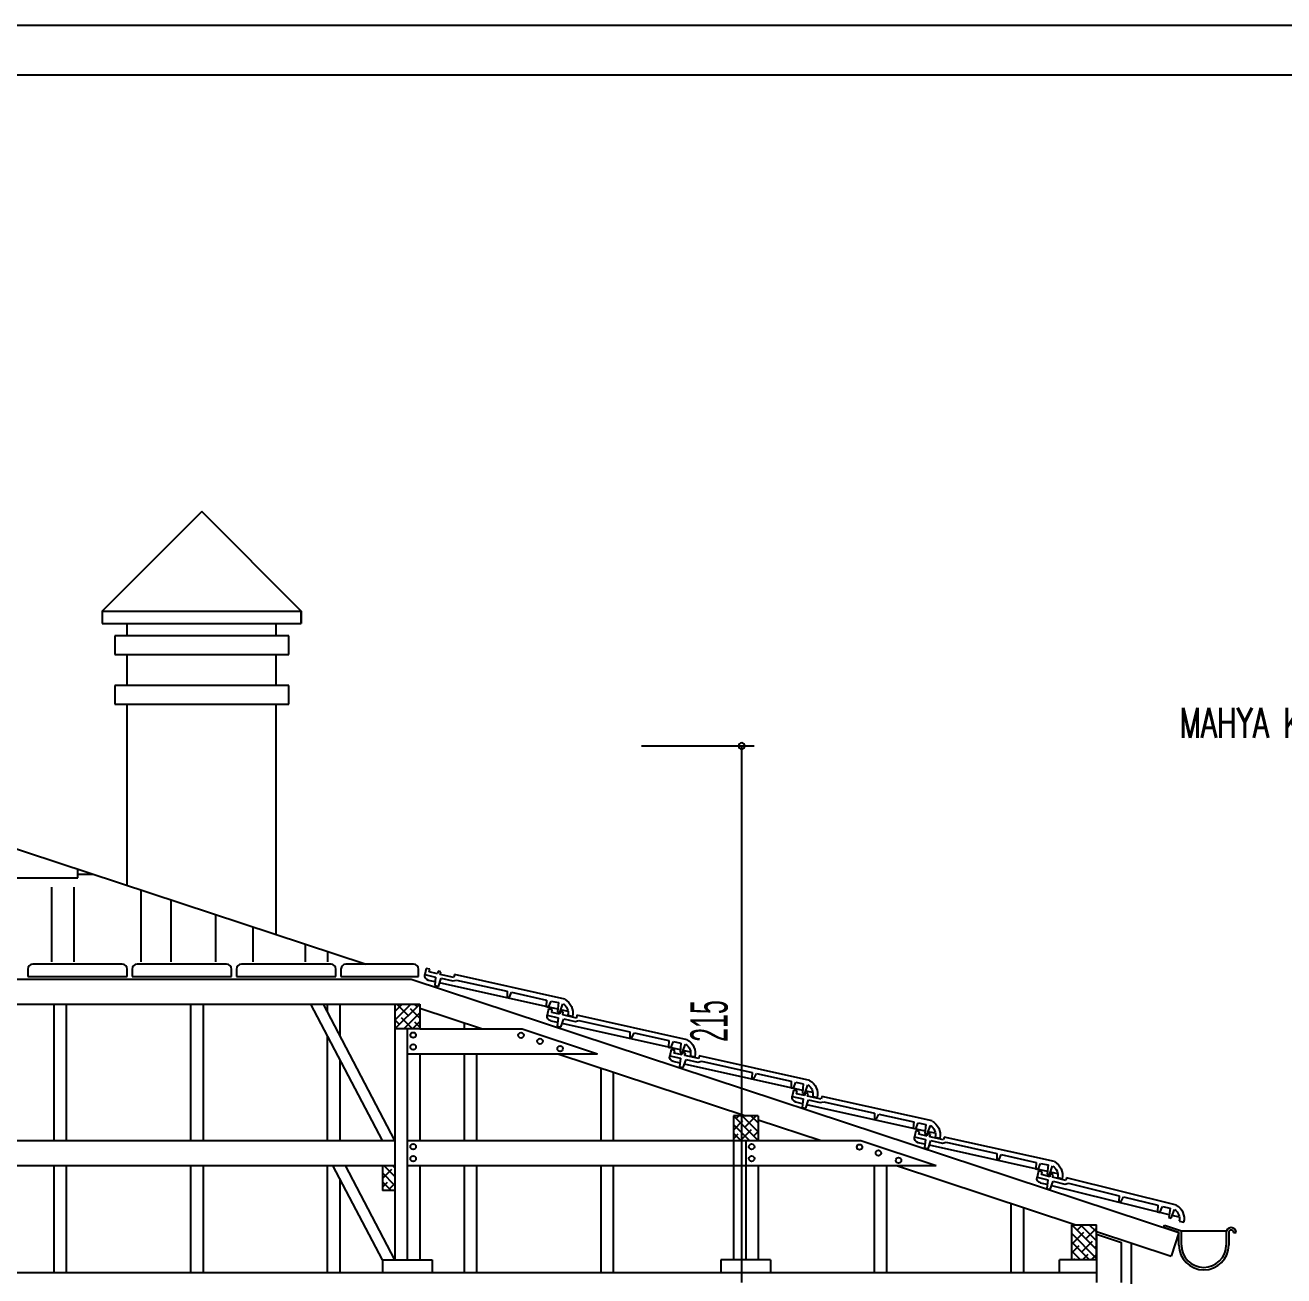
# Model space of a CAD drawing. Extents: x 3907.4 to 3911.57, y -3054.42 to -3053.7.
# Drawn here: x 3909.6384 to 3909.7397, y -3053.8001 to -3053.6995 of the extents above; entities that cross this region are included whole.
import ezdxf

# ---------------------------------------------------------------- set-up
doc = ezdxf.new("R2010")
doc.units = 0
doc.header["$LTSCALE"] = 2
doc.header["$MEASUREMENT"] = 0
doc.layers.get('0').update_dxf_attribs({"linetype": 'CONTINUOUS'})
for name, color, linetype in [('DOĞRAMA', 2, 'CONTINUOUS'), ('DUVAR', 7, 'CONTINUOUS'), ('KİREMİT', 9, 'CONTINUOUS'), ('MB', 11, 'CONTINUOUS'), ('OLÇÜ', 6, 'CONTINUOUS'), ('SıVA', 6, 'CONTINUOUS'), ('TARAMA', 9, 'CONTINUOUS'), ('TEXT', 11, 'CONTINUOUS')]:
    doc.layers.add(name, color=color, linetype=linetype)
doc.layers.add('Standard', color=7, linetype='CONTINUOUS', lineweight=25)
doc.styles.add('KAPı-PEN', font='simplex.shx', dxfattribs={"width": 0.7, "height": 10})
doc.styles.add('ÖLÇÜ', font='stylu.ttf', dxfattribs={"width": 0.5})

msp = doc.modelspace()

# ---------------------------------------------------------------- linework, layer by layer
at = {"color": 0, "linetype": 'ByBlock'}
for start, end in [(90, 270), (270, 90)]:
    msp.add_arc((3909.69606, -3053.75746), 0.00025, start, end, dxfattribs=at)
at = {"layer": 'DOĞRAMA'}
msp.add_line((3909.66816, -3053.79321), (3909.66716, -3053.79321), dxfattribs=at)
at = {"layer": 'DUVAR', "color": 11, "linetype": 'ByBlock'}
for p, q in [((3909.64462, -3053.74661), (3909.65262, -3053.73861)), ((3909.65262, -3053.73861), (3909.64462, -3053.74661)), ((3909.65262, -3053.73861), (3909.66062, -3053.74661)), ((3909.66062, -3053.74661), (3909.65262, -3053.73861)), ((3909.64462, -3053.74661), (3909.64462, -3053.74761)), ((3909.64462, -3053.74661), (3909.64462, -3053.74761)), ((3909.66062, -3053.74661), (3909.66062, -3053.74761)), ((3909.66062, -3053.74761), (3909.66062, -3053.74661)), ((3909.64462, -3053.74761), (3909.66062, -3053.74761)), ((3909.64662, -3053.74861), (3909.64662, -3053.74761)), ((3909.65862, -3053.74861), (3909.65862, -3053.74761)), ((3909.64662, -3053.75261), (3909.64662, -3053.75011)), ((3909.65862, -3053.75261), (3909.65862, -3053.75011)), ((3909.64662, -3053.76868), (3909.64662, -3053.75411)), ((3909.65862, -3053.77264), (3909.65862, -3053.75411))]:
    msp.add_line(p, q, dxfattribs=at)
at = {"layer": 'DUVAR', "color": 2}
for p, q in [((3909.61262, -3053.75746), (3909.66585, -3053.77502)), ((3909.58448, -3053.77622), (3909.66948, -3053.77622)), ((3909.66948, -3053.77622), (3909.73124, -3053.79661)), ((3909.58416, -3053.77822), (3909.67016, -3053.77822)), ((3909.66716, -3053.78921), (3909.66141, -3053.77822)), ((3909.66816, -3053.77822), (3909.66816, -3053.78022)), ((3909.67016, -3053.77822), (3909.67016, -3053.78022)), ((3909.67016, -3053.77855), (3909.67522, -3053.78022)), ((3909.66816, -3053.78022), (3909.66816, -3053.79881)), ((3909.67016, -3053.78022), (3909.66816, -3053.78022)), ((3909.66916, -3053.78022), (3909.66916, -3053.79881)), ((3909.67016, -3053.78022), (3909.67841, -3053.78022)), ((3909.67841, -3053.78022), (3909.68447, -3053.78222)), ((3909.67841, -3053.78022), (3909.68447, -3053.78222)), ((3909.66916, -3053.78222), (3909.68447, -3053.78222)), ((3909.67016, -3053.78222), (3909.67016, -3053.78921)), ((3909.68128, -3053.78222), (3909.69639, -3053.78721)), ((3909.69539, -3053.78721), (3909.69539, -3053.78921)), ((3909.69739, -3053.78721), (3909.69539, -3053.78721)), ((3909.69739, -3053.78721), (3909.69739, -3053.78921)), ((3909.69739, -3053.78721), (3909.69739, -3053.78921)), ((3909.69739, -3053.78754), (3909.70245, -3053.78921)), ((3909.62816, -3053.78921), (3909.66816, -3053.78921)), ((3909.66916, -3053.78921), (3909.70564, -3053.78921)), ((3909.69539, -3053.78921), (3909.69539, -3053.79881)), ((3909.69539, -3053.78921), (3909.69739, -3053.78921)), ((3909.69639, -3053.78921), (3909.69639, -3053.79881)), ((3909.70564, -3053.78921), (3909.7117, -3053.79121)), ((3909.70564, -3053.78921), (3909.7117, -3053.79121)), ((3909.62816, -3053.79121), (3909.66816, -3053.79121)), ((3909.66716, -3053.79881), (3909.66318, -3053.79121)), ((3909.66716, -3053.79121), (3909.66716, -3053.79321)), ((3909.66916, -3053.79121), (3909.7117, -3053.79121)), ((3909.67016, -3053.79121), (3909.67016, -3053.79881)), ((3909.69739, -3053.79121), (3909.69739, -3053.79881)), ((3909.70851, -3053.79121), (3909.72295, -3053.79598)), ((3909.72262, -3053.79598), (3909.72462, -3053.79598)), ((3909.72262, -3053.79881), (3909.72262, -3053.79598)), ((3909.72262, -3053.79598), (3909.72462, -3053.79598)), ((3909.72262, -3053.79881), (3909.72262, -3053.79598)), ((3909.72462, -3053.79881), (3909.72462, -3053.79598)), ((3909.72462, -3053.79881), (3909.72462, -3053.79598)), ((3909.72462, -3053.79652), (3909.73062, -3053.7985)), ((3909.72462, -3053.79652), (3909.73062, -3053.7985)), ((3909.72462, -3053.79652), (3909.73062, -3053.7985)), ((3909.72462, -3053.79652), (3909.73062, -3053.7985)), ((3909.73124, -3053.79661), (3909.73062, -3053.7985)), ((3909.73124, -3053.79661), (3909.73062, -3053.7985)), ((3909.66716, -3053.79881), (3909.67116, -3053.79881)), ((3909.66716, -3053.79881), (3909.66716, -3053.79981)), ((3909.67116, -3053.79881), (3909.67116, -3053.79981)), ((3909.69839, -3053.79881), (3909.69439, -3053.79881)), ((3909.69439, -3053.79881), (3909.69439, -3053.79981)), ((3909.69839, -3053.79881), (3909.69839, -3053.79981)), ((3909.72462, -3053.79881), (3909.72162, -3053.79881)), ((3909.72162, -3053.79981), (3909.72162, -3053.79881)), ((3909.72462, -3053.79881), (3909.72162, -3053.79881)), ((3909.72162, -3053.79981), (3909.72162, -3053.79881))]:
    msp.add_line(p, q, dxfattribs=at)
at = {"layer": 'DUVAR'}
for p, q in [((3909.72462, -3053.79674), (3909.72662, -3053.7974)), ((3909.72462, -3053.79674), (3909.72462, -3053.80061)), ((3909.72462, -3053.79674), (3909.72662, -3053.7974)), ((3909.72462, -3053.79674), (3909.72462, -3053.80061)), ((3909.72662, -3053.80061), (3909.72662, -3053.7974)), ((3909.72662, -3053.80061), (3909.72662, -3053.7974))]:
    msp.add_line(p, q, dxfattribs=at)
at = {"layer": 'KİREMİT'}
for p, q in [((3909.64266, -3053.76807), (3909.64266, -3053.76737)), ((3909.63726, -3053.76807), (3909.64266, -3053.76807)), ((3909.64266, -3053.76777), (3909.64385, -3053.76777)), ((3909.64056, -3053.77482), (3909.64056, -3053.76882)), ((3909.64236, -3053.77482), (3909.64236, -3053.76882)), ((3909.64776, -3053.77482), (3909.64776, -3053.76906)), ((3909.65016, -3053.77482), (3909.65016, -3053.76985)), ((3909.65376, -3053.77482), (3909.65376, -3053.77104)), ((3909.65676, -3053.77482), (3909.65676, -3053.77203)), ((3909.66096, -3053.77482), (3909.66096, -3053.77341)), ((3909.66276, -3053.77482), (3909.66276, -3053.77401)), ((3909.63862, -3053.77542), (3909.63862, -3053.77602)), ((3909.64622, -3053.77502), (3909.63902, -3053.77502)), ((3909.64662, -3053.77602), (3909.64662, -3053.77542)), ((3909.64702, -3053.77542), (3909.64702, -3053.77602)), ((3909.65462, -3053.77502), (3909.64742, -3053.77502)), ((3909.65502, -3053.77602), (3909.65502, -3053.77542)), ((3909.65542, -3053.77542), (3909.65542, -3053.77602)), ((3909.66302, -3053.77502), (3909.65582, -3053.77502)), ((3909.66342, -3053.77602), (3909.66342, -3053.77542)), ((3909.66382, -3053.77542), (3909.66382, -3053.77602)), ((3909.66966, -3053.77502), (3909.66422, -3053.77502)), ((3909.67006, -3053.77602), (3909.67006, -3053.77542)), ((3909.67068, -3053.77536), (3909.67056, -3053.77586)), ((3909.67097, -3053.77542), (3909.67068, -3053.77536)), ((3909.67092, -3053.77564), (3909.67097, -3053.77542)), ((3909.63862, -3053.77602), (3909.64662, -3053.77602)), ((3909.64702, -3053.77602), (3909.65502, -3053.77602)), ((3909.65542, -3053.77602), (3909.66342, -3053.77602)), ((3909.66382, -3053.77602), (3909.67006, -3053.77602)), ((3909.67056, -3053.77586), (3909.67144, -3053.77605)), ((3909.6714, -3053.77644), (3909.67086, -3053.77632)), ((3909.67158, -3053.77579), (3909.67092, -3053.77564)), ((3909.67144, -3053.77605), (3909.67137, -3053.77674)), ((3909.67163, -3053.77557), (3909.67158, -3053.77579)), ((3909.67185, -3053.77562), (3909.67163, -3053.77557)), ((3909.67166, -3053.77681), (3909.67188, -3053.77615)), ((3909.68127, -3053.77864), (3909.67176, -3053.77652)), ((3909.6718, -3053.77584), (3909.67185, -3053.77562)), ((3909.6729, -3053.77608), (3909.6718, -3053.77584)), ((3909.67188, -3053.77615), (3909.67282, -3053.77636)), ((3909.67282, -3053.77636), (3909.67311, -3053.77629)), ((3909.67295, -3053.77586), (3909.6729, -3053.77608)), ((3909.68182, -3053.77784), (3909.67295, -3053.77586)), ((3909.67311, -3053.77629), (3909.67719, -3053.7772)), ((3909.67137, -3053.77674), (3909.67166, -3053.77681)), ((3909.67719, -3053.7772), (3909.67719, -3053.77763)), ((3909.67737, -3053.77766), (3909.67755, -3053.77727)), ((3909.67755, -3053.77727), (3909.68035, -3053.7779)), ((3909.67719, -3053.77763), (3909.67737, -3053.77766)), ((3909.68035, -3053.7779), (3909.68032, -3053.77843)), ((3909.68032, -3053.77843), (3909.68051, -3053.77847)), ((3909.68051, -3053.77847), (3909.68072, -3053.77798)), ((3909.68072, -3053.77798), (3909.68132, -3053.77811)), ((3909.68132, -3053.77811), (3909.68125, -3053.77886)), ((3909.68143, -3053.7789), (3909.68168, -3053.7782)), ((3909.68053, -3053.77862), (3909.68042, -3053.77912)), ((3909.68042, -3053.77912), (3909.6813, -3053.77932)), ((3909.68082, -3053.77869), (3909.68053, -3053.77862)), ((3909.68078, -3053.77891), (3909.68082, -3053.77869)), ((3909.68144, -3053.77905), (3909.68078, -3053.77891)), ((3909.6813, -3053.77932), (3909.68122, -3053.78001)), ((3909.68125, -3053.77886), (3909.68143, -3053.7789)), ((3909.68148, -3053.77883), (3909.68144, -3053.77905)), ((3909.6817, -3053.77888), (3909.68148, -3053.77883)), ((3909.68209, -3053.77882), (3909.6815, -3053.77869)), ((3909.68152, -3053.78007), (3909.68174, -3053.77941)), ((3909.68166, -3053.7791), (3909.6817, -3053.77888)), ((3909.68276, -3053.77935), (3909.68166, -3053.7791)), ((3909.68174, -3053.77941), (3909.68267, -3053.77962)), ((3909.68208, -3053.77913), (3909.68244, -3053.77921)), ((3909.68267, -3053.77962), (3909.68297, -3053.77955)), ((3909.6828, -3053.77913), (3909.68276, -3053.77935)), ((3909.69168, -3053.7811), (3909.6828, -3053.77913)), ((3909.68297, -3053.77955), (3909.68705, -3053.78046)), ((3909.68126, -3053.77971), (3909.68072, -3053.77959)), ((3909.68122, -3053.78001), (3909.68152, -3053.78007)), ((3909.69113, -3053.78191), (3909.68161, -3053.77979)), ((3909.68705, -3053.78046), (3909.68705, -3053.78089)), ((3909.68722, -3053.78093), (3909.6874, -3053.78054)), ((3909.6874, -3053.78054), (3909.6902, -3053.78116)), ((3909.68705, -3053.78089), (3909.68722, -3053.78093)), ((3909.6902, -3053.78116), (3909.69018, -3053.78169)), ((3909.69037, -3053.78174), (3909.69057, -3053.78124)), ((3909.69057, -3053.78124), (3909.69117, -3053.78138)), ((3909.69117, -3053.78138), (3909.69111, -3053.78212)), ((3909.69128, -3053.78216), (3909.69154, -3053.78146)), ((3909.69018, -3053.78169), (3909.69037, -3053.78174)), ((3909.69038, -3053.78189), (3909.69027, -3053.78238)), ((3909.69027, -3053.78238), (3909.69115, -3053.78258)), ((3909.69067, -3053.78195), (3909.69038, -3053.78189)), ((3909.69062, -3053.78217), (3909.69067, -3053.78195)), ((3909.69128, -3053.78232), (3909.69062, -3053.78217)), ((3909.69115, -3053.78258), (3909.69107, -3053.78327)), ((3909.69111, -3053.78212), (3909.69128, -3053.78216)), ((3909.69133, -3053.7821), (3909.69128, -3053.78232)), ((3909.69155, -3053.78215), (3909.69133, -3053.7821)), ((3909.69194, -3053.78209), (3909.69136, -3053.78196)), ((3909.6915, -3053.78237), (3909.69155, -3053.78215)), ((3909.6926, -3053.78261), (3909.6915, -3053.78237)), ((3909.69193, -3053.78239), (3909.6923, -3053.78247)), ((3909.69265, -3053.78239), (3909.6926, -3053.78261)), ((3909.70153, -3053.78437), (3909.69265, -3053.78239)), ((3909.6911, -3053.78297), (3909.69056, -3053.78285)), ((3909.69107, -3053.78327), (3909.69136, -3053.78334)), ((3909.69136, -3053.78334), (3909.69159, -3053.78268)), ((3909.70097, -3053.78517), (3909.69146, -3053.78305)), ((3909.69159, -3053.78268), (3909.69252, -3053.78289)), ((3909.69252, -3053.78289), (3909.69282, -3053.78281)), ((3909.69282, -3053.78281), (3909.6969, -3053.78372)), ((3909.6969, -3053.78372), (3909.69689, -3053.78415)), ((3909.69689, -3053.78415), (3909.69707, -3053.78419)), ((3909.69707, -3053.78419), (3909.69725, -3053.7838)), ((3909.69725, -3053.7838), (3909.70005, -3053.78443)), ((3909.70005, -3053.78443), (3909.70003, -3053.78496)), ((3909.70022, -3053.785), (3909.70042, -3053.78451)), ((3909.70042, -3053.78451), (3909.70102, -3053.78464)), ((3909.70003, -3053.78496), (3909.70022, -3053.785)), ((3909.70023, -3053.78515), (3909.70012, -3053.78565)), ((3909.70052, -3053.78522), (3909.70023, -3053.78515)), ((3909.70047, -3053.78544), (3909.70052, -3053.78522)), ((3909.70113, -3053.78558), (3909.70047, -3053.78544)), ((3909.70102, -3053.78464), (3909.70096, -3053.78539)), ((3909.70096, -3053.78539), (3909.70113, -3053.78543)), ((3909.70113, -3053.78543), (3909.70139, -3053.78472)), ((3909.70118, -3053.78536), (3909.70113, -3053.78558)), ((3909.7014, -3053.78541), (3909.70118, -3053.78536)), ((3909.70179, -3053.78535), (3909.70121, -3053.78522)), ((3909.70135, -3053.78563), (3909.7014, -3053.78541)), ((3909.70245, -3053.78588), (3909.70135, -3053.78563)), ((3909.70012, -3053.78565), (3909.701, -3053.78584)), ((3909.70095, -3053.78624), (3909.70041, -3053.78612)), ((3909.701, -3053.78584), (3909.70092, -3053.78654)), ((3909.70092, -3053.78654), (3909.70121, -3053.7866)), ((3909.70121, -3053.7866), (3909.70144, -3053.78594)), ((3909.71082, -3053.78844), (3909.70131, -3053.78632)), ((3909.70144, -3053.78594), (3909.70237, -3053.78615)), ((3909.70178, -3053.78566), (3909.70215, -3053.78574)), ((3909.70237, -3053.78615), (3909.70267, -3053.78608)), ((3909.7025, -3053.78566), (3909.70245, -3053.78588)), ((3909.71138, -3053.78763), (3909.7025, -3053.78566)), ((3909.70267, -3053.78608), (3909.70675, -3053.78699)), ((3909.70675, -3053.78699), (3909.70674, -3053.78742)), ((3909.70674, -3053.78742), (3909.70692, -3053.78746)), ((3909.70692, -3053.78746), (3909.7071, -3053.78707)), ((3909.7071, -3053.78707), (3909.7099, -3053.78769)), ((3909.7099, -3053.78769), (3909.70987, -3053.78822)), ((3909.70987, -3053.78822), (3909.71006, -3053.78827)), ((3909.71008, -3053.78841), (3909.70996, -3053.78891)), ((3909.71006, -3053.78827), (3909.71027, -3053.78777)), ((3909.71037, -3053.78848), (3909.71008, -3053.78841)), ((3909.71027, -3053.78777), (3909.71087, -3053.78791)), ((3909.71032, -3053.7887), (3909.71037, -3053.78848)), ((3909.71087, -3053.78791), (3909.7108, -3053.78865)), ((3909.7108, -3053.78865), (3909.71098, -3053.78869)), ((3909.71098, -3053.78869), (3909.71124, -3053.78799)), ((3909.71103, -3053.78863), (3909.71098, -3053.78885)), ((3909.71125, -3053.78868), (3909.71103, -3053.78863)), ((3909.71164, -3053.78862), (3909.71105, -3053.78849)), ((3909.7112, -3053.7889), (3909.71125, -3053.78868)), ((3909.70996, -3053.78891), (3909.71084, -3053.78911)), ((3909.7108, -3053.7895), (3909.71026, -3053.78938)), ((3909.71098, -3053.78885), (3909.71032, -3053.7887)), ((3909.71084, -3053.78911), (3909.71077, -3053.7898)), ((3909.71106, -3053.78987), (3909.71128, -3053.78921)), ((3909.72067, -3053.7917), (3909.71116, -3053.78958)), ((3909.7123, -3053.78914), (3909.7112, -3053.7889)), ((3909.71128, -3053.78921), (3909.71222, -3053.78942)), ((3909.71163, -3053.78892), (3909.71199, -3053.789)), ((3909.71222, -3053.78942), (3909.71251, -3053.78934)), ((3909.71235, -3053.78892), (3909.7123, -3053.78914)), ((3909.72122, -3053.7909), (3909.71235, -3053.78892)), ((3909.71251, -3053.78934), (3909.71659, -3053.79025)), ((3909.71077, -3053.7898), (3909.71106, -3053.78987)), ((3909.71659, -3053.79025), (3909.71659, -3053.79068)), ((3909.71659, -3053.79068), (3909.71677, -3053.79072)), ((3909.71677, -3053.79072), (3909.71695, -3053.79033)), ((3909.71695, -3053.79033), (3909.71975, -3053.79096)), ((3909.71975, -3053.79096), (3909.71972, -3053.79149)), ((3909.71972, -3053.79149), (3909.71991, -3053.79153)), ((3909.71994, -3053.79165), (3909.71982, -3053.79215)), ((3909.71991, -3053.79153), (3909.72011, -3053.79104)), ((3909.72023, -3053.79172), (3909.71994, -3053.79165)), ((3909.72011, -3053.79104), (3909.72072, -3053.79117)), ((3909.72072, -3053.79117), (3909.72065, -3053.79192)), ((3909.72083, -3053.79196), (3909.72108, -3053.79125)), ((3909.71982, -3053.79215), (3909.72069, -3053.79236)), ((3909.72064, -3053.79275), (3909.72011, -3053.79262)), ((3909.72018, -3053.79194), (3909.72023, -3053.79172)), ((3909.72084, -3053.79211), (3909.72018, -3053.79194)), ((3909.72069, -3053.79236), (3909.7206, -3053.79305)), ((3909.72065, -3053.79192), (3909.72083, -3053.79196)), ((3909.72089, -3053.79189), (3909.72084, -3053.79211)), ((3909.72111, -3053.79194), (3909.72089, -3053.79189)), ((3909.72089, -3053.79313), (3909.72113, -3053.79247)), ((3909.72149, -3053.79188), (3909.7209, -3053.79175)), ((3909.72106, -3053.79216), (3909.72111, -3053.79194)), ((3909.72215, -3053.79243), (3909.72106, -3053.79216)), ((3909.72113, -3053.79247), (3909.72206, -3053.7927)), ((3909.72148, -3053.79219), (3909.72184, -3053.79227)), ((3909.72206, -3053.7927), (3909.72236, -3053.79264)), ((3909.7222, -3053.79221), (3909.72215, -3053.79243)), ((3909.73103, -3053.79439), (3909.7222, -3053.79221)), ((3909.72236, -3053.79264), (3909.72642, -3053.79364)), ((3909.7206, -3053.79305), (3909.72089, -3053.79313)), ((3909.73046, -3053.79518), (3909.721, -3053.79284)), ((3909.72642, -3053.79364), (3909.7264, -3053.79407)), ((3909.72658, -3053.79411), (3909.72677, -3053.79373)), ((3909.72677, -3053.79373), (3909.72955, -3053.79441)), ((3909.7264, -3053.79407), (3909.72658, -3053.79411)), ((3909.72955, -3053.79441), (3909.72951, -3053.79495)), ((3909.7297, -3053.79499), (3909.72992, -3053.7945)), ((3909.72992, -3053.7945), (3909.73052, -3053.79465)), ((3909.73052, -3053.79465), (3909.73043, -3053.7954)), ((3909.73061, -3053.79544), (3909.73088, -3053.79474)), ((3909.72951, -3053.79495), (3909.7297, -3053.79499)), ((3909.73043, -3053.7954), (3909.73061, -3053.79544)), ((3909.73127, -3053.79538), (3909.73069, -3053.79524)), ((3909.73125, -3053.79569), (3909.73162, -3053.79578)), ((3909.73002, -3053.7962), (3909.73008, -3053.79601)), ((3909.73124, -3053.79661), (3909.73002, -3053.7962)), ((3909.73008, -3053.79601), (3909.73144, -3053.79646)), ((3909.73124, -3053.79761), (3909.73124, -3053.79661)), ((3909.73144, -3053.79761), (3909.73144, -3053.79646)), ((3909.73144, -3053.79646), (3909.73507, -3053.79646)), ((3909.73504, -3053.79661), (3909.73504, -3053.79761)), ((3909.73524, -3053.79661), (3909.73524, -3053.79761)), ((3909.73564, -3053.79661), (3909.73584, -3053.79661))]:
    msp.add_line(p, q, dxfattribs=at)
for centre, radius, start, end in [((3909.63902, -3053.77542), 0.0004, 90, 180), ((3909.64622, -3053.77542), 0.0004, 0, 90), ((3909.64742, -3053.77542), 0.0004, 90, 180), ((3909.65462, -3053.77542), 0.0004, 0, 90), ((3909.65582, -3053.77542), 0.0004, 90, 180), ((3909.66302, -3053.77542), 0.0004, 0, 90), ((3909.66422, -3053.77542), 0.0004, 90, 180), ((3909.66966, -3053.77542), 0.0004, 0, 90), ((3909.73544, -3053.79661), 0.0004, 0, 180), ((3909.73544, -3053.79661), 0.0002, 0, 180), ((3909.73324, -3053.79761), 0.002, 180, 0), ((3909.73324, -3053.79761), 0.0018, 180, 0)]:
    msp.add_arc(centre, radius, start, end, dxfattribs=at)
at = {"layer": 'KİREMİT', "extrusion": (0, 0, -1)}
for centre, major_axis, start_param, end_param in [((3909.67095, -3053.77594), (0.000276, 0.000276), 2.575474, 4.14627), ((3909.68122, -3053.77894), (0.00062, 0.00062), -0.226426, 1.004677), ((3909.68122, -3053.77894), (0.000886, 0.000886), -0.282325, 1.004677), ((3909.6808, -3053.7792), (0.000276, 0.000276), 2.575474, 4.14627), ((3909.69108, -3053.7822), (0.00062, 0.00062), -0.226426, 1.004677), ((3909.69108, -3053.7822), (0.000886, 0.000886), -0.282325, 1.004677), ((3909.69065, -3053.78247), (0.000276, 0.000276), 2.575474, 4.14627), ((3909.70092, -3053.78547), (0.000886, 0.000886), -0.282325, 1.004677), ((3909.70092, -3053.78547), (0.00062, 0.00062), -0.226426, 1.004677), ((3909.7005, -3053.78573), (0.000276, 0.000276), 2.575474, 4.14627), ((3909.71077, -3053.78873), (0.000886, 0.000886), -0.282325, 1.004677), ((3909.71077, -3053.78873), (0.00062, 0.00062), -0.226426, 1.004677), ((3909.71035, -3053.789), (0.000276, 0.000276), 2.575474, 4.14627), ((3909.72062, -3053.792), (0.00062, 0.00062), -0.226426, 1.004677), ((3909.72062, -3053.792), (0.000886, 0.000886), -0.282325, 1.004677), ((3909.7202, -3053.79224), (0.000276, 0.000276), 2.598508, 4.169304), ((3909.7304, -3053.79548), (0.00062, 0.00062), -0.203392, 1.027712), ((3909.7304, -3053.79548), (0.000886, 0.000886), -0.259291, 1.027712)]:
    msp.add_ellipse(centre, major_axis=major_axis, ratio=1, start_param=start_param, end_param=end_param, dxfattribs=at)
at = {"layer": 'MB', "color": 9}
for p, q in [((3909.64075, -3053.78921), (3909.64075, -3053.77822)), ((3909.64175, -3053.78921), (3909.64175, -3053.77822)), ((3909.65175, -3053.78921), (3909.65175, -3053.77822)), ((3909.65275, -3053.78921), (3909.65275, -3053.77822)), ((3909.66275, -3053.77888), (3909.66275, -3053.77822)), ((3909.66375, -3053.78079), (3909.66375, -3053.77822)), ((3909.67375, -3053.78022), (3909.67375, -3053.77974)), ((3909.67475, -3053.78022), (3909.67475, -3053.78007)), ((3909.66275, -3053.78921), (3909.66275, -3053.78079)), ((3909.67375, -3053.78921), (3909.67375, -3053.78222)), ((3909.67475, -3053.78921), (3909.67475, -3053.78222)), ((3909.66375, -3053.78921), (3909.66375, -3053.7827)), ((3909.68475, -3053.78921), (3909.68475, -3053.78337)), ((3909.68575, -3053.78921), (3909.68575, -3053.7837)), ((3909.64075, -3053.79981), (3909.64075, -3053.79121)), ((3909.64175, -3053.79981), (3909.64175, -3053.79121)), ((3909.65175, -3053.79981), (3909.65175, -3053.79121)), ((3909.65275, -3053.79981), (3909.65275, -3053.79121)), ((3909.66275, -3053.79981), (3909.66275, -3053.79121)), ((3909.67375, -3053.79981), (3909.67375, -3053.79121)), ((3909.67475, -3053.79981), (3909.67475, -3053.79121)), ((3909.68475, -3053.79981), (3909.68475, -3053.79121)), ((3909.68575, -3053.79981), (3909.68575, -3053.79121)), ((3909.70675, -3053.79981), (3909.70675, -3053.79121)), ((3909.70775, -3053.79981), (3909.70775, -3053.79121)), ((3909.66375, -3053.79981), (3909.66375, -3053.7923)), ((3909.71775, -3053.79981), (3909.71775, -3053.79426)), ((3909.71875, -3053.79981), (3909.71875, -3053.79459))]:
    msp.add_line(p, q, dxfattribs=at)
at = {"layer": 'MB', "color": 2}
for p, q in [((3909.66816, -3053.78921), (3909.66241, -3053.77822)), ((3909.66816, -3053.79881), (3909.66418, -3053.79121))]:
    msp.add_line(p, q, dxfattribs=at)
at = {"layer": 'MB', "color": 9}
for centre in [(3909.66963, -3053.78072), (3909.66963, -3053.78072), (3909.67831, -3053.78074), (3909.66963, -3053.78168), (3909.66963, -3053.78168), (3909.67983, -3053.78122), (3909.68145, -3053.78181), (3909.66963, -3053.7897), (3909.66963, -3053.7897), (3909.69686, -3053.7897), (3909.70554, -3053.78973), (3909.66963, -3053.79066), (3909.66963, -3053.79066), (3909.69686, -3053.79066), (3909.70706, -3053.79021), (3909.70868, -3053.7908)]:
    msp.add_circle(centre, 0.000219, dxfattribs=at)
at = {"layer": 'OLÇÜ', "color": 6}
for p, q in [((3909.68799, -3053.75746), (3909.69706, -3053.75746)), ((3909.69606, -3053.80061), (3909.69606, -3053.75746)), ((3909.69606, -3053.80061), (3909.69606, -3053.79661))]:
    msp.add_line(p, q, dxfattribs=at)
at = {"layer": 'Standard', "color": 2, "linetype": 'ByBlock'}
for p, q in [((3909.64462, -3053.74661), (3909.66062, -3053.74661)), ((3909.65962, -3053.74861), (3909.64562, -3053.74861)), ((3909.64562, -3053.74861), (3909.64562, -3053.75011)), ((3909.65962, -3053.75011), (3909.65962, -3053.74861)), ((3909.64562, -3053.75011), (3909.65962, -3053.75011)), ((3909.65962, -3053.75261), (3909.64562, -3053.75261)), ((3909.64562, -3053.75261), (3909.64562, -3053.75411)), ((3909.65962, -3053.75411), (3909.65962, -3053.75261)), ((3909.64562, -3053.75411), (3909.65962, -3053.75411))]:
    msp.add_line(p, q, dxfattribs=at)
at = {"layer": 'SıVA'}
for p, q in [((3909.72742, -3053.80541), (3909.72742, -3053.79745)), ((3909.72742, -3053.80541), (3909.72742, -3053.79745)), ((3909.50062, -3053.79981), (3909.72462, -3053.79981))]:
    msp.add_line(p, q, dxfattribs=at)
at = {"layer": 'TARAMA'}
for p, q in [((3909.66816, -3053.77881), (3909.66874, -3053.77822)), ((3909.66816, -3053.77951), (3909.66945, -3053.77822)), ((3909.66816, -3053.78022), (3909.67016, -3053.77822)), ((3909.66923, -3053.77915), (3909.66835, -3053.77827)), ((3909.66994, -3053.77844), (3909.66972, -3053.77822)), ((3909.66817, -3053.7788), (3909.66816, -3053.77879)), ((3909.66853, -3053.77986), (3909.66816, -3053.77949)), ((3909.66959, -3053.78021), (3909.6687, -3053.77933)), ((3909.66887, -3053.78022), (3909.67016, -3053.77893)), ((3909.67016, -3053.77937), (3909.66941, -3053.77862)), ((3909.66819, -3053.78022), (3909.66816, -3053.7802)), ((3909.66957, -3053.78022), (3909.67016, -3053.77964)), ((3909.67016, -3053.78008), (3909.66976, -3053.77968)), ((3909.69739, -3053.78921), (3909.69539, -3053.78721)), ((3909.69539, -3053.78836), (3909.69614, -3053.7876)), ((3909.69561, -3053.78743), (3909.69583, -3053.78721)), ((3909.69739, -3053.7885), (3909.6961, -3053.78721)), ((3909.69632, -3053.78813), (3909.6972, -3053.78725)), ((3909.69739, -3053.78779), (3909.69681, -3053.78721)), ((3909.69669, -3053.78921), (3909.69539, -3053.78791)), ((3909.69598, -3053.78921), (3909.69539, -3053.78862)), ((3909.69539, -3053.78906), (3909.69579, -3053.78866)), ((3909.69596, -3053.78919), (3909.69685, -3053.78831)), ((3909.69702, -3053.78884), (3909.69739, -3053.78848)), ((3909.69738, -3053.78778), (3909.69739, -3053.78777)), ((3909.69736, -3053.78921), (3909.69739, -3053.78918)), ((3909.66716, -3053.79225), (3909.66791, -3053.7915)), ((3909.66816, -3053.7921), (3909.66727, -3053.79121)), ((3909.66738, -3053.79132), (3909.66749, -3053.79121)), ((3909.66816, -3053.7914), (3909.66798, -3053.79121)), ((3909.66816, -3053.79281), (3909.66716, -3053.79181)), ((3909.66785, -3053.79321), (3909.66716, -3053.79252)), ((3909.66716, -3053.79295), (3909.66756, -3053.79256)), ((3909.66773, -3053.79309), (3909.66816, -3053.79266)), ((3909.66809, -3053.79203), (3909.66816, -3053.79195)), ((3909.72462, -3053.79798), (3909.72262, -3053.79598)), ((3909.72262, -3053.79613), (3909.72277, -3053.79598)), ((3909.72462, -3053.79798), (3909.72262, -3053.79598)), ((3909.72262, -3053.79613), (3909.72277, -3053.79598)), ((3909.72462, -3053.79868), (3909.72262, -3053.79668)), ((3909.72462, -3053.79868), (3909.72262, -3053.79668)), ((3909.72269, -3053.79747), (3909.72358, -3053.79658)), ((3909.72269, -3053.79747), (3909.72358, -3053.79658)), ((3909.72305, -3053.79641), (3909.72348, -3053.79598)), ((3909.72305, -3053.79641), (3909.72348, -3053.79598)), ((3909.72462, -3053.79727), (3909.72332, -3053.79598)), ((3909.72462, -3053.79727), (3909.72332, -3053.79598)), ((3909.72375, -3053.79712), (3909.72462, -3053.79625)), ((3909.72375, -3053.79712), (3909.72462, -3053.79625)), ((3909.72462, -3053.79656), (3909.72403, -3053.79598)), ((3909.72462, -3053.79656), (3909.72403, -3053.79598)), ((3909.72411, -3053.79605), (3909.72419, -3053.79598)), ((3909.72411, -3053.79605), (3909.72419, -3053.79598)), ((3909.72404, -3053.79881), (3909.72262, -3053.79739)), ((3909.72404, -3053.79881), (3909.72262, -3053.79739)), ((3909.72262, -3053.79825), (3909.72322, -3053.79765)), ((3909.72262, -3053.79825), (3909.72322, -3053.79765)), ((3909.7234, -3053.79818), (3909.72428, -3053.79729)), ((3909.7234, -3053.79818), (3909.72428, -3053.79729)), ((3909.72446, -3053.79782), (3909.72462, -3053.79767)), ((3909.72446, -3053.79782), (3909.72462, -3053.79767)), ((3909.72333, -3053.79881), (3909.72262, -3053.7981)), ((3909.72333, -3053.79881), (3909.72262, -3053.7981)), ((3909.72262, -3053.79881), (3909.72262, -3053.79881)), ((3909.72262, -3053.79881), (3909.72262, -3053.79881)), ((3909.72276, -3053.79881), (3909.72287, -3053.79871)), ((3909.72276, -3053.79881), (3909.72287, -3053.79871)), ((3909.72347, -3053.79881), (3909.72393, -3053.79835)), ((3909.72347, -3053.79881), (3909.72393, -3053.79835)), ((3909.72418, -3053.79881), (3909.72462, -3053.79837)), ((3909.72418, -3053.79881), (3909.72462, -3053.79837))]:
    msp.add_line(p, q, dxfattribs=at)
at = {"layer": 'TEXT', "color": 30}
msp.add_line((3909.31904, -3053.69948), (3909.87305, -3053.69948), dxfattribs=at)
at = {"layer": 'TEXT', "color": 5, "ltscale": 50}
msp.add_line((3909.32604, -3053.70348), (3909.86605, -3053.70348), dxfattribs=at)

# ---------------------------------------------------------------- texts
at = {"layer": 'OLÇÜ', "color": 62, "style": 'ÖLÇÜ', "width": 0.5}
msp.add_text('215', height=0.003, rotation=90, dxfattribs=at).set_placement((3909.69493, -3053.78126))
at = {"layer": 'TEXT', "color": 1, "style": 'KAPı-PEN', "width": 0.7}
msp.add_text('MAHYA KOTU', height=0.0024, dxfattribs=at).set_placement((3909.73128, -3053.7568))

doc.saveas('drawing.dxf')
